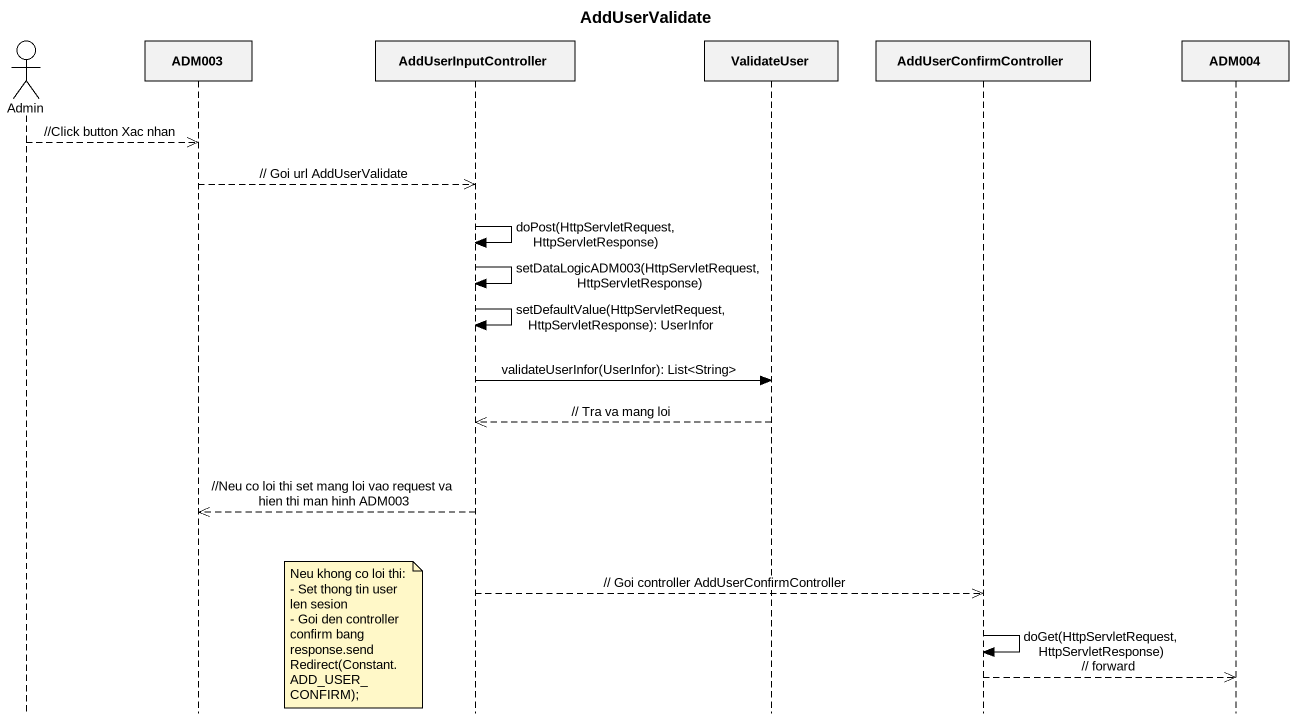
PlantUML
@startuml
title AddUserValidate
hide footbox
actor Admin
participant ADM003
participant AddUserInputController
participant ValidateUser
participant AddUserConfirmController
participant ADM004

Admin -->> ADM003 : //Click button Xac nhan
ADM003 -->> AddUserInputController : // Goi url AddUserValidate
AddUserInputController -> AddUserInputController : doPost(HttpServletRequest, HttpServletResponse)
AddUserInputController -> AddUserInputController : setDataLogicADM003(HttpServletRequest, HttpServletResponse)
AddUserInputController -> AddUserInputController : setDefaultValue(HttpServletRequest, HttpServletResponse): UserInfor
AddUserInputController -> ValidateUser : validateUserInfor(UserInfor): List<String>
ValidateUser -->> AddUserInputController : // Tra va mang loi
AddUserInputController -->> ADM003 : //Neu co loi thi set mang loi vao request va hien thi man hinh ADM003
AddUserInputController -->> AddUserConfirmController : // Goi controller AddUserConfirmController
note left of AddUserInputController
  Neu khong co loi thi:
  - Set thong tin user len sesion
  - Goi den controller confirm bang response.sendRedirect(Constant.ADD_USER_CONFIRM);
end note
AddUserConfirmController -> AddUserConfirmController : doGet(HttpServletRequest, HttpServletResponse)
AddUserConfirmController -->> ADM004 : // forward
@enduml
